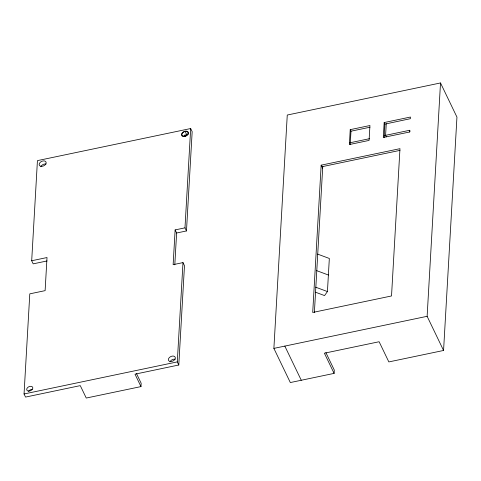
<?xml version="1.0" encoding="UTF-8"?>
<svg xmlns="http://www.w3.org/2000/svg" width="481" height="481" viewBox="0 0 481 481"><rect width="100%" height="100%" fill="white"/><g stroke="black" fill="none" stroke-linecap="round" stroke-linejoin="round"><path stroke-width="0.72" d="M136.454 373.472L141.173 383.279L140.981 386.592L86.255 398.046L80.273 385.624L25.547 397.084L24.05 393.975L29.792 293.849L45.118 290.644L47.012 257.539L31.692 260.75L33.183 263.853L47.048 260.955M31.692 260.75L37.434 160.624L190.674 128.541L192.172 131.65L186.478 230.946L176.623 233.008L174.801 264.809M190.674 128.541L184.981 227.844L175.132 229.906L173.136 264.658L182.99 262.596L184.482 265.704L178.788 365.001L135.005 374.17L140.981 386.592M184.812 136.472L184.836 136.141M185.119 131.175L186.592 134.614L186.61 134.283M178.788 365.001L177.297 361.898L182.99 262.596M273.881 348.388L287.265 115.031L440.512 82.954L456.95 117.111L443.566 350.469L388.84 361.922L379.124 341.738L324.392 353.198L334.109 373.382L290.326 382.551L273.881 348.388L427.128 316.306L440.512 82.954M321.158 165.169L312.71 312.464L391.522 295.965L399.97 148.671L321.158 165.169L322.655 168.272M314.382 312.578L322.781 166.035M315.566 292.232L324.555 295.587L327.435 291.564L329.335 258.465L317.568 254.082M334.109 373.382L334.295 370.075L325.877 352.579M350.234 129.648L349.38 144.54L369.083 140.416L369.937 125.523L350.234 129.648L350.98 131.199L350.21 144.607M384.145 137.506L384.914 124.098L410.341 118.699L410.437 117.045L384.169 122.547L383.309 137.44L409.698 131.992M386.345 136.881L385.594 135.329L386.261 123.743M409.584 131.938L409.68 130.285L385.594 135.329M350.98 131.199L369.955 127.231M349.615 142.851L369.474 138.696M384.181 135.618L385.654 135.311M321.909 166.721L399.988 150.373M24.05 393.975L177.297 361.898M316.618 270.629L328.385 275.018M315.668 287.181L327.435 291.564M409.68 130.285L410.173 131.319M384.169 122.547L384.914 124.098M427.128 316.306L443.566 350.469M284.83 346.098L301.268 380.255M184.981 227.844L186.478 230.946M175.132 229.906L176.623 233.008M40.819 166.745A3.704 2.471 -25.7 0 1 46.044 164.057M184.091 135.576A3.704 2.471 -25.7 0 1 184.842 135.005M169.997 361.916A3.704 2.471 -25.7 0 1 175.228 359.229M28.668 391.197A3.241 2.164 -25.7 0 1 32.179 389.394M183.874 136.327A3.241 2.164 -25.7 0 1 188.107 134.602M41.613 166.36A3.704 2.471 -25.7 0 0 46.092 162.223A3.704 2.471 -25.7 0 0 40.296 162.259A3.704 2.471 -25.7 0 0 41.613 166.36M183.91 136.574A3.704 2.471 -25.7 0 0 188.39 132.431A3.704 2.471 -25.7 0 0 182.6 132.473A3.704 2.471 -25.7 0 0 183.91 136.574M170.797 361.532A3.704 2.471 -25.7 0 0 175.27 357.389A3.704 2.471 -25.7 0 0 169.48 357.431A3.704 2.471 -25.7 0 0 170.797 361.532M28.836 391.095A3.241 2.164 -25.7 0 0 32.756 387.476A3.241 2.164 -25.7 0 0 27.688 387.512A3.241 2.164 -25.7 0 0 28.836 391.095M184.043 136.231A3.241 2.164 -25.7 0 0 187.963 132.606A3.241 2.164 -25.7 0 0 182.894 132.642A3.241 2.164 -25.7 0 0 184.043 136.231"/></g></svg>
